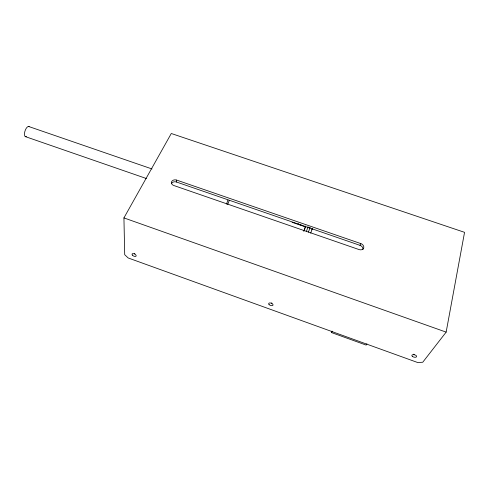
<?xml version="1.0" encoding="UTF-8"?>
<svg xmlns="http://www.w3.org/2000/svg" width="489" height="489" viewBox="0 0 489 489"><rect width="100%" height="100%" fill="white"/><g stroke="black" fill="none" stroke-linecap="round" stroke-linejoin="round"><path stroke-width="0.73" d="M171.547 183.491A3.814 2.958 4.9 0 1 176.492 182.018L176.639 180.093L360.821 243.589A3.998 3.111 23.3 0 1 363.718 247.892A3.998 3.111 23.3 0 1 359.067 249.579L173.797 185.502A3.826 2.965 4.9 0 1 171.676 181.578A3.826 2.965 4.9 0 1 176.639 180.093M446.145 332.123L464.55 232.336L171.284 133.497L123.931 217.905L124.707 254.696L128.155 257.954L417.704 362.532L422.747 362.239L446.145 332.123L123.931 217.905M366.933 343.804L366.163 345.1L331.56 332.593L331.988 331.145M310.704 233.155L312.398 228.32M308.412 232.141L310.05 227.513M311.86 229.848L312.22 228.834M306.389 231.444L308.033 226.817M303.797 231.285L305.692 226.01L303.993 230.839M362.899 249.628A3.985 3.105 23.3 0 0 360.008 245.35L360.821 243.589M331.56 332.593L332.214 331.267M28.582 126.468L152.024 168.968M176.492 182.018L360.008 245.35M292.086 222.287L305.649 226.969M25.232 136.572L146.358 178.516M229.133 200.606A5.556 0.685 -71 0 1 227.678 204.42M226.645 204.072A5.556 0.685 -71 0 1 227.868 200.117M26.443 136.596A5.367 2.262 -71.9 0 1 24.835 131.529A5.367 2.262 -71.9 0 1 29.138 126.675M414.275 354.409A2.445 1.198 14.2 0 1 413.694 354.189M271.963 303.137A2.298 1.186 20.6 0 1 271.395 302.972M134.903 253.803A2.249 1.131 27.2 0 1 134.396 253.516M300.924 224.659A1.412 0.862 19.7 0 1 299.47 224.604A1.412 0.862 19.7 0 1 298.547 223.614M309.959 227.66A1.064 0.648 19 0 1 308.962 227.819A1.064 0.648 19 0 1 308.064 227.171M132.378 255.087A2.249 1.131 27.2 0 0 135.954 256.254A2.249 1.131 27.2 0 0 133.986 253.767A2.249 1.131 27.2 0 0 132.378 255.087M269.066 304.549A2.304 1.186 20.6 0 0 272.85 305.356A2.304 1.186 20.6 0 0 270.643 303.015A2.304 1.186 20.6 0 0 269.066 304.549M412.618 356.554A2.451 1.192 14.3 0 0 416.585 356.695A2.451 1.192 14.3 0 0 413.547 354.666A2.451 1.192 14.3 0 0 412.618 356.554"/></g></svg>
